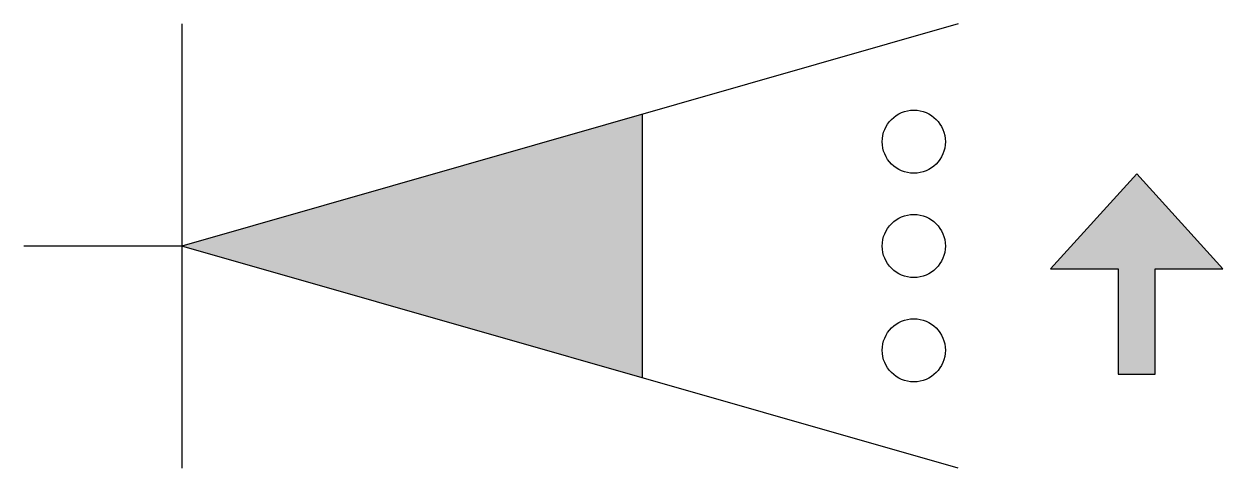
# Model space of a CAD drawing. Extents: x 0 to 11.4, y -2.1 to 2.1.
import ezdxf

# ---------------------------------------------------------------- set-up
doc = ezdxf.new("R2010")
doc.units = 0
doc.layers.get('0').update_dxf_attribs({"lineweight": 25})

msp = doc.modelspace()

# ---------------------------------------------------------------- hatches: boundary and pattern name
h = msp.add_hatch(color=256)
h.dxf.hatch_style = 1
h.paths.add_polyline_path([(10.398, -1.218), (10.749, -1.218), (10.749, -0.218), (11.393, -0.218), (10.573, 0.687), (9.754, -0.218), (10.398, -0.218)])

# ---------------------------------------------------------------- linework, layer by layer
for p, q in [((8.878, 2.11), (1.499, 0)), ((1.499, 2.11), (1.499, -2.11)), ((5.878, -1.252), (5.878, 1.252)), ((1.499, 0), (0, 0)), ((8.878, -2.11), (1.499, 0))]:
    msp.add_line(p, q)
msp.add_lwpolyline([(10.398, -1.218), (10.749, -1.218), (10.749, -0.218), (11.393, -0.218), (10.573, 0.687), (9.754, -0.218), (10.398, -0.218)], close=True)
for centre in [(8.455, 0.991), (8.455, 0), (8.455, -0.991)]:
    msp.add_circle(centre, 0.3)
msp.add_solid([(1.499, 0), (5.878, 1.252), (5.878, -1.252)])

doc.saveas('drawing.dxf')
